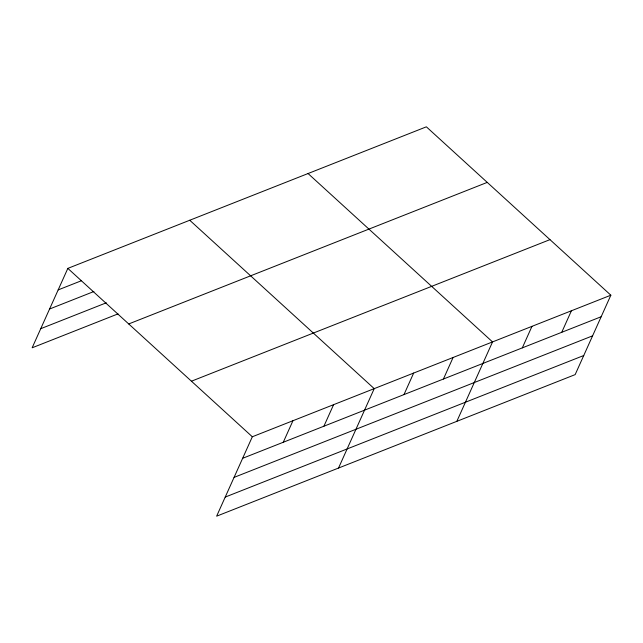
<?xml version="1.0" encoding="UTF-8"?>
<svg xmlns="http://www.w3.org/2000/svg" width="643" height="643" viewBox="0 0 643 643"><rect width="100%" height="100%" fill="white"/><g stroke="black" fill="none" stroke-linecap="round" stroke-linejoin="round"><path stroke-width="0.96" d="M610.85 295.201L252.321 436.766L216.635 516.176L575.163 374.612L610.85 295.201L426.365 126.824L67.837 268.388L32.15 347.799L118.031 313.88M283.274 442.255L292.951 420.723M323.911 426.213L333.588 404.68M338.531 468.048L374.218 388.637L189.741 220.252M403.981 394.593L413.658 373.061M443.421 379.024L453.098 357.492M456.843 421.334L492.538 341.923L308.053 173.538M522.301 347.879L531.97 326.347M561.733 332.31L571.41 310.778M58.159 289.913L81.251 280.798M49.575 309.018L93.902 291.512M40.734 328.694L106.304 302.805M128.721 323.951L487.249 182.387M191.437 381.203L549.974 239.638M242.644 458.298L601.173 316.734M234.06 477.395L592.589 335.839M225.219 497.079L583.748 355.515M67.837 268.388L252.321 436.766"/></g></svg>
